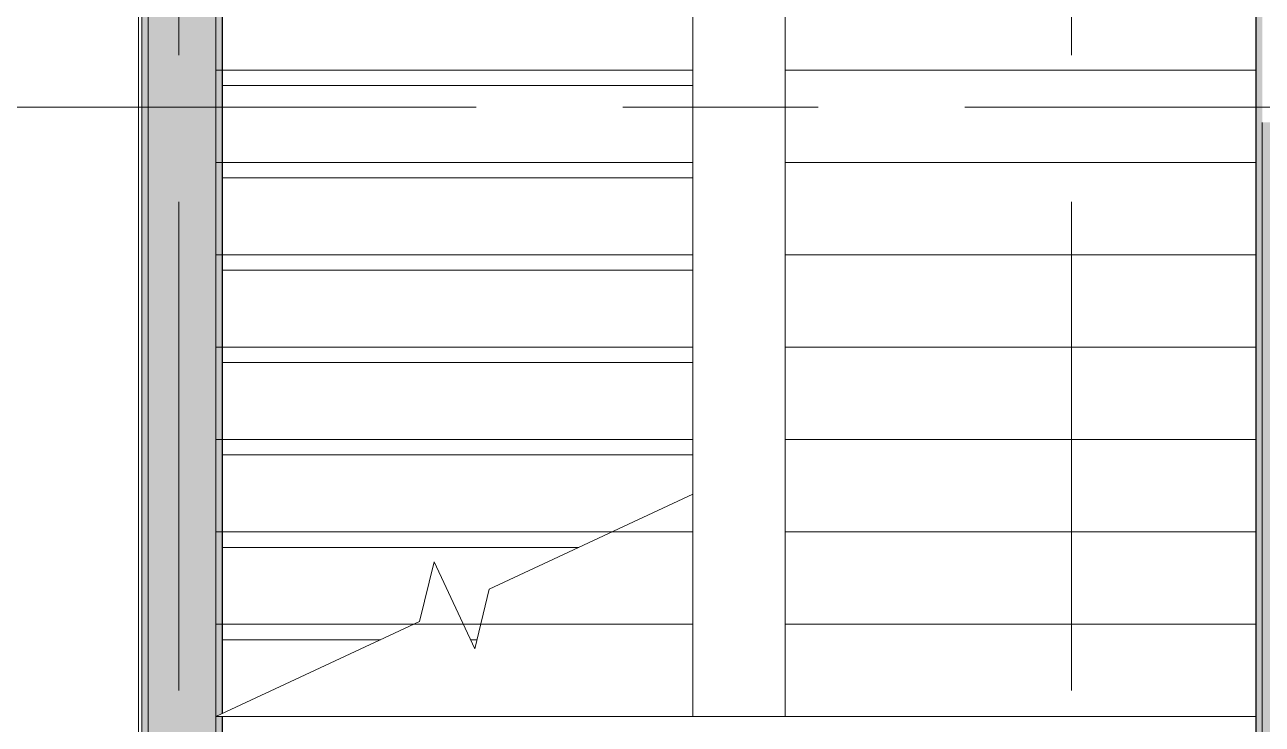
# Model space of a CAD drawing. Header units: millimetres. Extents: x 35092 to 251863, y -8553 to 29549.
# Drawn here: x 71459 to 75480, y 1595 to 3867 of the extents above; entities that cross this region are included whole.
import ezdxf

# ---------------------------------------------------------------- set-up
doc = ezdxf.new("R2010")
doc.units = ezdxf.units.MM
doc.linetypes.add('Осевая', pattern=[3175, 635, -476.25, 1587.5, -476.25])
for name, color, linetype, lineweight in [('A-WALL', 7, 'Continuous', 9), ('I-WALL', 7, 'Continuous', 9), ('S-STRS-1', 7, 'Continuous', 9), ('S-STRS-MBND', 7, 'Continuous', 9), ('Оси-2', 7, 'Осевая', 9)]:
    doc.layers.add(name, color=color, linetype=linetype, lineweight=lineweight)
doc.layers.add('A-WALL-1', color=9, linetype='Continuous', lineweight=9, true_color=0x808080)
doc.layers.add('A-WALL-FNSH-1', color=9, linetype='Continuous', lineweight=9, true_color=0x808080)
pattern_1 = [(45, (0, 0), (-57.02463, 57.02463), []), (45, (57.025, 0), (-57.02463, 57.02463), [100.806, -20.161, 3.353, -16.808])]
pattern_2 = [(0, (0, 0), (121.92, 30.48), [10.058, -81.382, 10.058, -81.382, -487.68]), (0, (0, 0), (121.92, 30.48), [-182.88, 10.058, -172.822, 10.058, -81.382, -213.36]), (0, (0, 0), (121.92, 30.48), [-457.2, 10.058, -50.902, 10.058, -142.342]), (120, (45.72, 15.24), (-87.356454, 90.345817), [10.058, -81.382, 10.058, -81.382, -487.68]), (120, (45.72, 15.24), (-87.356454, 90.345817), [-182.88, 10.058, -172.822, 10.058, -81.382, -213.36]), (120, (45.72, 15.24), (-87.356454, 90.345817), [-457.2, 10.058, -50.902, 10.058, -142.342]), (240, (60.96, 76.2), (-34.563546, -120.825817), [10.058, -81.382, 10.058, -81.382, -487.68]), (240, (60.96, 76.2), (-34.563546, -120.825817), [-182.88, 10.058, -172.822, 10.058, -81.382, -213.36]), (240, (60.96, 76.2), (-34.563546, -120.825817), [-457.2, 10.058, -50.902, 10.058, -142.342])]

msp = doc.modelspace()

# ---------------------------------------------------------------- hatches: boundary and pattern name
at = {"layer": 'I-WALL'}
h = msp.add_hatch(dxfattribs=at)
h.set_pattern_fill('FP_17', color=256, style=0, pattern_type=2)
h.set_pattern_definition(pattern_1)
h.paths.add_polyline_path([(71860, 120), (72080, 120), (72080, 7900), (71860, 7900), (71860, 140)])
h = msp.add_hatch(dxfattribs=at)
h.set_pattern_fill('FP_17', color=256, style=0, pattern_type=2)
h.set_pattern_definition(pattern_1)
h.paths.add_polyline_path([(75700, -100), (75700, 3550), (75480, 3550), (75480, -100)])
h.paths.add_polyline_path([(75700, 4050), (75700, 7900), (75480, 7900), (75480, 4050), (75662.2, 4050)])
h = msp.add_hatch(dxfattribs=at)
h.set_pattern_fill('FP_58', color=256, style=0, pattern_type=2)
h.set_pattern_definition(pattern_2)
h.paths.add_polyline_path([(72080, 1620), (72100, 1629.3), (72100, 7680), (72080, 7680), (72080, 1839.8)])
h.paths.add_polyline_path([(72100, 120), (72100, 1620), (72080, 1620), (72080, 120)])
h = msp.add_hatch(dxfattribs=at)
h.set_pattern_fill('FP_58', color=256, style=0, pattern_type=2)
h.set_pattern_definition(pattern_2)
h.paths.add_polyline_path([(71860, 140), (71860, 7660), (71840, 7660), (71840, 140)])
h = msp.add_hatch(dxfattribs=at)
h.set_pattern_fill('FP_58', color=256, style=0, pattern_type=2)
h.set_pattern_definition(pattern_2)
h.paths.add_polyline_path([(75480, 130), (75480, 7660), (75460, 7659), (75460, 130), (75464.7, 130)])

# ---------------------------------------------------------------- linework, layer by layer
at = {"layer": 'A-WALL'}
for p, q in [((71860, 7680), (71860, 140)), ((72080, 120), (72080, 7680)), ((75480, 120), (75480, 3550))]:
    msp.add_line(p, q, dxfattribs=at)
at = {"layer": 'A-WALL-1'}
for p, q in [((72100, 1629.3), (72100, 7680)), ((75460, 7660), (75460, 130)), ((72100, 120), (72100, 1620))]:
    msp.add_line(p, q, dxfattribs=at)
at = {"layer": 'A-WALL-FNSH-1'}
for p, q in [((71839, 7659), (71839, 141)), ((71840, 272.5), (71840, 7660)), ((72101, 2320.9), (72101, 7659)), ((75459, 3632.4), (75459, 3400.6)), ((75460, 3632.4), (75459, 3632.4)), ((75459, 3400.6), (75460, 3400.6)), ((75459, 3400.6), (75459, 536)), ((72100, 2320.9), (72101, 2320.9)), ((72101.4, 2312.4), (72100.4, 2312.4)), ((72100.4, 1630.5), (72100.4, 1629.5)), ((72100.4, 1620), (72100.4, 130)), ((72101.4, 1630), (72101.4, 1630.5)), ((72101.4, 140), (72101.4, 1620))]:
    msp.add_line(p, q, dxfattribs=at)
at = {"layer": 'I-WALL'}
for p, q in [((71829, 521), (71829, 7649)), ((72100.4, 1630.5), (72100.4, 7659)), ((72101.4, 7659), (72101.4, 1630.5)), ((75459, 3632.4), (75459, 7660)), ((72101, 2320.9), (72101, 1629.8)), ((75460, 1836.1), (75459, 1836.1)), ((72100.4, 1630.5), (72101.4, 1630.5))]:
    msp.add_line(p, q, dxfattribs=at)
at = {"layer": 'S-STRS-1'}
for p, q in [((73930, 4020), (73930, 3720)), ((73630, 3669.7), (73630, 3969.7)), ((73930, 3720), (73930, 3420)), ((75460, 3720), (73930, 3720)), ((75460, 3720), (73930, 3720)), ((72100, 3669.7), (73630, 3669.7)), ((72100, 3669.7), (73630, 3669.7)), ((73630, 3369.7), (73630, 3669.7)), ((73930, 3420), (73930, 3120)), ((75460, 3420), (73930, 3420)), ((75460, 3420), (73930, 3420)), ((72100, 3369.7), (73630, 3369.7)), ((72100, 3369.7), (73630, 3369.7)), ((73630, 3069.7), (73630, 3369.7)), ((73930, 3120), (73930, 2820)), ((75460, 3120), (73930, 3120)), ((75460, 3120), (73930, 3120)), ((72100, 3069.7), (73630, 3069.7)), ((72100, 3069.7), (73630, 3069.7)), ((73630, 2769.7), (73630, 3069.7)), ((73930, 2820), (73930, 2520)), ((75460, 2820), (73930, 2820)), ((75460, 2820), (73930, 2820)), ((72100, 2769.7), (73630, 2769.7)), ((72100, 2769.7), (73630, 2769.7)), ((73630, 2469.7), (73630, 2769.7)), ((73930, 2520), (73930, 2220)), ((75460, 2520), (73930, 2520)), ((75460, 2520), (73930, 2520)), ((72100, 2469.7), (73630, 2469.7)), ((72100, 2469.7), (73630, 2469.7)), ((73630, 2342.8), (73630, 2469.7)), ((73630, 2220), (73630, 2342.8)), ((73366.7, 2220), (73630, 2220)), ((73366.7, 2220), (73630, 2220)), ((73630, 1920), (73630, 2220)), ((73930, 2220), (73930, 1920)), ((75460, 2220), (73930, 2220)), ((75460, 2220), (73930, 2220)), ((72100, 2169.7), (73258.9, 2169.7)), ((72100, 2169.7), (73258.9, 2169.7)), ((72723.4, 1920), (72883.6, 1920)), ((72723.4, 1920), (72883.6, 1920)), ((72940.5, 1920), (73630, 1920)), ((72940.5, 1920), (73630, 1920)), ((73630, 1620), (73630, 1920)), ((73930, 1920), (73930, 1620)), ((75460, 1920), (73930, 1920)), ((75460, 1920), (73930, 1920)), ((72100, 1869.7), (72615.5, 1869.7)), ((72100, 1869.7), (72615.5, 1869.7)), ((72907.1, 1869.7), (72928.3, 1869.7)), ((72907.1, 1869.7), (72928.3, 1869.7)), ((72080, 1620), (73630, 1620)), ((72080, 1620), (73630, 1620)), ((73930, 1620), (73630, 1620)), ((75460, 1620), (73930, 1620)), ((75460, 1620), (73930, 1620))]:
    msp.add_line(p, q, dxfattribs=at)
at = {"layer": 'S-STRS-MBND'}
for p, q in [((72080, 1620), (72080, 5520)), ((73630, 2342.8), (73630, 5520)), ((72080, 3720), (73630, 3720)), ((72080, 3720), (73630, 3720)), ((72080, 3420), (73630, 3420)), ((72080, 3420), (73630, 3420)), ((72080, 3120), (73630, 3120)), ((72080, 3120), (73630, 3120)), ((72080, 2820), (73630, 2820)), ((72080, 2820), (73630, 2820)), ((72080, 2520), (73630, 2520)), ((72080, 2520), (73630, 2520)), ((73630, 2342.8), (72968.3, 2034.2)), ((72080, 2220), (73366.7, 2220)), ((72080, 2220), (73366.7, 2220)), ((72789, 2123), (72741.7, 1928.6)), ((72921, 1839.8), (72789, 2123)), ((72968.3, 2034.2), (72921, 1839.8)), ((72741.7, 1928.6), (72080, 1620)), ((72080, 1920), (72723.4, 1920)), ((72080, 1920), (72723.4, 1920)), ((72883.6, 1920), (72940.5, 1920)), ((72883.6, 1920), (72940.5, 1920))]:
    msp.add_line(p, q, dxfattribs=at)
at = {"layer": 'Оси-2'}
for p, q in [((71960, 593.7), (71960, 24898.1)), ((74860, 593.7), (74860, 24898.1)), ((38477.2, 3600), (82200, 3600))]:
    msp.add_line(p, q, dxfattribs=at)

doc.saveas('drawing.dxf')
